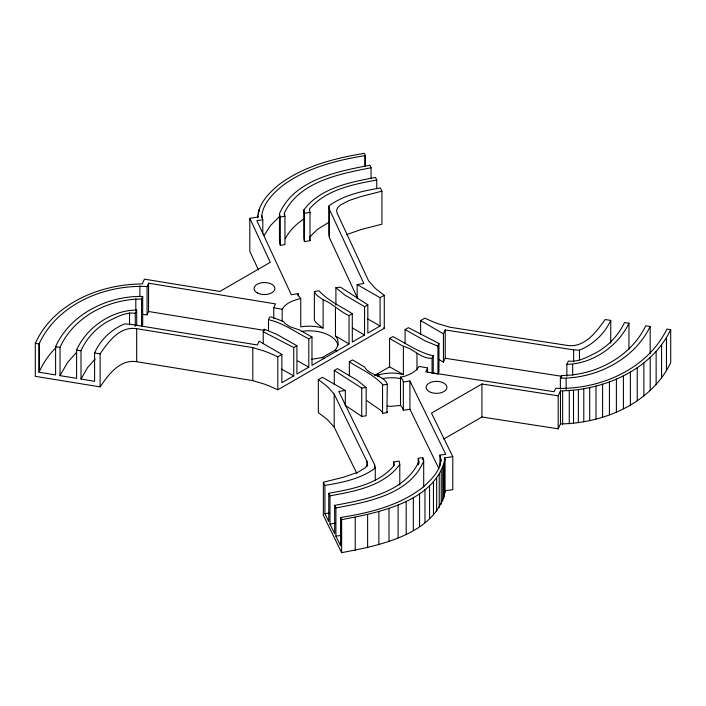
<?xml version="1.0" encoding="UTF-8"?>
<svg xmlns="http://www.w3.org/2000/svg" width="706" height="706" viewBox="0 0 706 706"><rect width="100%" height="100%" fill="white"/><g stroke="black" fill="none" stroke-linecap="round" stroke-linejoin="round"><path stroke-width="1.06" d="M423.697 460.921C410.01 494.491 367.526 502.001 335.906 507.932L334.662 505.381C364.931 499.733 404.503 492.77 418.887 461.627L418.234 458.309L422.762 457.647L423.697 460.921L423.697 487.043M438.973 468.705L409.921 409.295L403.347 410.265L403.347 381.964L409.921 381.002L445.751 454.276L439.962 455.123C443.633 468.537 430.987 480.151 421.826 488.155C398.625 505.796 369.423 512.909 341.139 517.392L340.574 517.48L340.574 545.782L335.906 536.225L335.906 507.932M345.331 405.712L345.331 390.471L322.404 377.295L318.335 379.643L325.237 384.832A149.822 86.494 0 0 1 328.175 387.426L334.185 394.08L367.455 462.536L367.173 465.21L365.373 467.707L358.039 472.217L343.831 477.124L323.357 482.233L323.357 515.248L341.633 552.666C378.257 545.72 434.631 535.051 445.054 492.135L444.445 490.891L452.784 489.673L452.784 456.65L444.445 457.876L445.054 459.121C434.631 502.037 378.257 512.706 341.633 519.651L340.574 517.48M378.566 376.739L378.884 374.789C386.844 372.715 395.431 372.362 403.382 374.657L403.382 346.355L389.58 338.518L389.58 366.82L374.551 375.486M257.725 217.925C258.034 203.99 268.81 192.994 278.941 184.69C303.58 166.078 334.397 158.285 364.367 153.334L365.39 155.523L365.39 166.413M261.697 217.722C262.014 204.413 272.463 193.982 282.091 186.031C305.954 168.019 335.791 160.447 364.808 155.62L365.39 155.523M371.065 167.763C339.86 173.817 299.715 181.31 284.368 212.947L284.942 216.31L284.942 244.611L280.326 245.326L279.461 241.999L279.461 213.706C294.19 179.606 337.265 171.558 369.873 165.186L371.065 167.763L371.065 178.653M279.461 241.999L279.991 240.199M263.214 343.681L263.214 331.705L264.15 329.146L276.593 334.247L296.917 345.728L296.917 374.021L308.804 367.164L308.804 338.862L311.981 337.036L311.981 365.337L349.038 343.937L349.038 315.635C339.533 311.443 332.729 303.474 323.119 299.821C320.153 297.323 315.538 295.47 314.364 291.552L318.988 290.757C327.893 300.774 341.122 306.43 352.303 313.746L352.303 342.048L364.561 334.979L364.561 306.678L367.826 304.789L340.416 287.13L335.906 287.721L335.906 305.133M437.932 373.306L437.932 346.099L438.947 343.495L408.368 327.672L405.094 329.561L405.094 343.707M437.932 374.401L438.947 371.797L438.947 343.495M141.553 326.304L141.553 299.088L142.7 296.476C107.992 295.585 70.362 314.029 55.606 346.62L55.606 374.921L39.059 372.23L39.059 343.928C57.46 303.898 104.956 284.439 147.069 286.548L148.542 283.203L275.455 303.889L273.787 307.692L273.787 318.574M141.932 326.516L142.7 324.778L142.7 296.476M141.941 314.355L147.069 314.85L148.542 311.505L148.542 283.203M268.501 330.584L268.501 319.694L269.613 317.17L271.431 316.976L283.485 321.512L284.95 323.348L289.76 326.701L299.671 330.02L311.981 337.036M135.278 326.349L135.278 313.287L136.69 310.11C111.927 309.987 86.564 327.469 76.592 350.044L76.592 378.337L60.028 375.645L60.028 347.343C73.821 316.597 108.812 298.841 141.553 299.088M39.059 372.23C43.207 363.113 48.829 354.624 56.003 347.617M403.347 410.265L402.702 408.147L400.505 405.429L400.505 377.128L405.076 376.148L411.227 373.633L416.037 370.279L419.161 366.405L427.571 367.976L425.771 371.85L554.095 391.724L555.675 388.309C599.05 390.003 647.208 369.644 666.896 329.075L670.7 329.667L670.7 362.681C651.1 403.4 603.674 423.335 560.458 423.918L558.172 428.824L481.924 417.008L443.853 438.982M432.063 373.553L432.063 358.313L433.263 355.736C418.737 352.735 406.021 343.31 392.845 336.63L389.58 338.518M438.682 359.372L443.439 362.134L443.439 333.832L445.23 329.967L573.634 349.858L579.467 350.185C593.084 344.519 604.583 333.859 610.743 320.392L605.166 319.527C596.323 331.899 584.683 347.952 567.377 345.428L449.951 327.24L438.347 323.825A145.904 84.235 0 0 1 433.819 322.139L424.809 318.177L420.617 320.595L420.617 334.741M443.439 362.134L445.23 358.269L445.23 329.967M560.379 389.068L560.379 378.187L561.623 375.521C595.326 375.398 630.873 356.998 645.699 325.801L650.164 326.49L650.164 353.697M558.172 428.824L558.172 395.801L560.458 390.903C603.674 390.312 651.1 370.385 670.7 329.667M566.856 376.263L566.856 364.287L568.374 361.057C578.47 362.443 587.851 356.671 596.623 352.47C608.678 345.613 618.632 335.121 624.483 322.518L628.949 323.207L628.949 349.329M357.421 297.967L329.402 237.675L328.828 234.304L328.828 206.011C343.734 194.944 362.505 191.044 380.428 187.946L381.928 191.167L360.995 196.542L348.976 200.566L340.318 205.075L337.742 207.546L336.594 210.176L337.062 212.983L368.567 280.785L374.489 287.483A145.904 84.235 0 0 0 377.41 290.095L384.276 295.293L384.276 328.308L277.802 389.783L268.827 385.803A149.822 86.494 0 0 0 264.318 384.099L252.801 380.631L136.664 361.701C119.808 358.992 108.459 374.709 100.12 386.888L35.3 376.333L35.3 343.319C53.594 303.165 100.323 284.077 142.303 283.962L144.421 279.144L219.84 291.446L270.274 262.323L249.809 218.295L258.308 216.98L257.725 215.718M60.028 375.645L67.467 362.628L76.619 352.241M296.917 345.728L293.749 347.555L293.749 375.857L281.862 382.714L281.862 354.421L259.049 341.183L257.381 344.978L130.389 324.275L124.635 323.895C111.407 329.331 100.287 339.789 94.595 352.974L94.595 381.275L81.005 379.06L81.005 350.758C86.414 338.43 95.99 328.131 107.674 321.504C116.234 317.4 125.43 311.823 135.278 313.287M81.005 379.06L87.482 367.729L95.151 359.019M264.088 235.522L270.31 225.726L279.77 216.274M285.312 238.778C289.372 230.341 296.582 223.899 304.171 218.666M628.949 323.207C618.324 346.037 592.193 364.19 566.856 364.287M650.164 326.49C634.332 359.548 596.12 378.698 560.379 378.187M399.79 464.424C383.976 486.169 354.756 491.358 329.984 495.815L328.74 493.265C351.897 489.152 378.469 484.378 394.301 465.236L393.648 461.936L399.146 461.115L399.79 464.424L399.79 485.11M376.748 180.012C352.947 184.407 325.872 189.596 309.431 209.064L310.005 212.409L310.005 240.711L304.401 241.584L303.827 238.231L303.827 209.929C320.33 187.84 350.07 182.201 375.557 177.435L376.748 180.012L376.748 188.723M282.162 321.301L282.162 309.325C285.895 302.733 293.775 300.165 300.738 298.559L300.738 326.852C308.195 325.704 315.856 325.987 323.119 328.122L323.119 299.821M311.549 359.336L322.271 357.554L335.226 350.114C338.783 346.267 339.286 339.78 335.456 335.968L335.456 307.666M382.546 385.017L382.767 384.682C373.739 374.745 360.563 369.053 349.346 361.746L352.515 359.919L364.658 367.023C369.423 375.954 383.173 374.498 387.294 383.932L386.923 412.675L382.546 413.31L382.546 385.017L386.923 384.373M382.546 413.31L382.617 412.472L380.243 410.001L367.12 400.831M100.12 386.888L100.12 353.874C108.459 341.686 119.808 325.978 136.664 328.687L252.801 347.617L264.318 351.085A149.822 86.494 0 0 1 268.827 352.788L277.802 356.768L281.862 354.421M309.431 237.357L317.391 229.424L329.578 221.869M386.923 412.675L387.25 411.624M377.498 376.272L378.884 374.789L377.322 373.889M345.331 390.471L338.756 391.442L374.612 464.751L375.274 468.078C360.766 478.906 342.392 482.525 324.91 485.419L323.357 482.233M377.101 375.821L378.884 374.789M349.038 315.635L352.303 313.746M357.157 298.691L357.157 284.544L380.084 297.711L384.276 295.293M380.084 297.711L380.084 326.013L367.826 333.091L367.826 304.789M334.291 384.585L334.291 370.438L337.459 368.611L357.342 380.34L366.176 387.523L366.176 415.825L361.746 416.363L345.958 405.8M558.172 395.801L481.924 383.993L431.481 413.116L452.784 456.65M346.434 234.666L360.995 229.556L381.928 224.181L381.928 191.167M432.063 358.313C421.111 358.939 413.442 348.535 403.382 346.355M268.501 319.694C282.974 322.81 295.655 332.182 308.804 338.862M400.505 405.429L390.497 406.365L387.312 406.056M324.91 485.419L324.91 513.721L329.243 512.988M329.984 495.815L329.984 524.108L335.403 523.199M335.906 536.225L340.239 535.492M304.401 241.584L304.401 213.283L310.005 212.409M261.697 215.542L262.791 219.742L256.887 220.651L291.313 294.737L298.011 293.705L298.612 295.84L300.738 298.559M280.326 245.326L280.326 217.024L284.942 216.31M357.157 284.544L363.846 283.503L329.402 209.373L328.828 206.011M334.291 370.438L361.746 388.062L366.176 387.523M273.787 307.692L282.162 309.325M445.23 358.269L561.667 376.298M148.542 311.505L264.609 330.426M35.3 343.319L39.059 343.928M55.606 346.62L60.028 347.343M76.592 350.044L81.005 350.758M94.595 352.974L100.12 353.874M437.932 346.099L425.436 341.033L405.094 329.561M436.379 373.924L433.272 372.839M263.214 331.705L293.749 347.555M281.509 369.123L293.749 375.857M297.729 360.96L308.804 367.164M403.382 374.657L389.58 366.82M364.561 306.678L344.678 294.94L335.906 287.721M367.658 318.874L380.084 326.013M364.561 334.979L352.276 327.919M349.038 343.937L335.456 335.968M335.226 350.114L336.788 351.014M322.271 357.554L323.86 358.471M420.617 320.595L443.439 333.832M383.614 327.911L384.276 328.308M322.889 328.025L316.667 323.242L314.391 320.48L314.364 291.552M400.505 377.128L402.702 379.854L403.347 381.964M356.848 473.435L334.185 427.095L328.175 420.441A149.822 86.494 0 0 0 325.237 417.846L318.335 412.666L318.335 379.643M324.91 513.721L328.74 521.558L328.74 493.265M329.984 524.108L334.662 533.674L334.662 505.381M258.449 269.904L249.809 251.31L249.809 218.295M279.461 213.706L280.326 217.024M309.572 238.196L310.005 240.711M303.827 209.929L304.401 213.283M666.464 337.671L666.464 370.685M661.575 344.978L661.575 378.001M656.13 351.623L656.13 384.638M650.191 357.615L650.191 390.63M643.872 362.999L643.872 396.013M637.236 367.8L637.236 400.814M630.387 372.044L630.387 405.059M623.407 375.76L623.407 408.783M616.391 378.99L616.391 412.004M610.743 320.392L610.743 343.248M609.428 381.752L609.428 414.766M602.597 384.082L602.597 417.105M595.988 386.023L595.988 419.037M589.695 387.585L589.695 420.599M583.791 388.821L583.791 421.835M579.467 350.185L579.467 359.981M578.364 389.747L578.364 422.762M573.634 349.858L573.634 361.825M573.501 390.409L573.501 423.423M572.672 364.623L572.672 375.504M569.265 390.833L569.265 423.847M566.133 378.69L566.133 389.571M562.638 391.239L562.638 424.253M561.623 375.521L561.623 377.701M560.458 390.903L560.458 423.918M481.924 383.993L481.924 417.008M445.054 459.121L445.054 492.135M444.445 457.876L444.462 495.903M443.8 465.289L443.8 498.304M442.75 468.043L442.75 501.057M441.241 471.114L441.241 504.128M441.144 459.262L441.144 461.442M439.962 455.123L439.962 466.004M439.229 474.45L439.229 507.473M436.652 478.015L436.652 511.029M433.458 481.739L433.458 514.753M433.263 355.736L433.263 373.147M429.575 485.587L429.575 518.601M427.571 367.976L427.571 372.327M424.968 489.505L424.968 522.528M422.762 457.647L422.762 459.818M419.567 493.45L419.567 526.464M418.887 461.627L418.887 463.807M418.234 458.309L418.234 464.839M416.964 353.485L416.964 369.812M413.328 497.359L413.328 530.382M409.921 381.002L409.921 409.295M406.188 501.198L406.188 534.213M398.096 504.896L398.096 537.91M393.648 461.936L393.648 466.287M389.006 508.408L389.006 541.423M378.866 511.691L378.866 544.714M375.274 468.078L375.274 480.045M374.612 464.751L374.612 468.016M367.623 514.692L367.623 547.715M366.979 461.133L366.979 466.631M364.808 155.62L364.808 166.501M361.746 388.062L361.746 416.363M355.233 517.366L355.233 550.38M349.346 361.746L349.346 375.892M341.633 519.651L341.633 552.666M334.185 394.08L334.185 427.095M329.402 209.373L329.402 237.675M298.011 293.705L298.011 295.876M284.368 212.947L284.368 216.212M277.802 356.768L277.802 389.783M262.791 219.742L262.791 233.889M259.164 209.453L259.164 211.65M258.422 211.897L258.422 214.094M252.801 347.617L252.801 380.631M147.069 286.548L147.069 314.85M139.894 285.859L139.894 296.749M136.69 310.11L136.69 325.351M136.664 328.687L136.664 361.701M135.808 298.717L135.808 310.684M129.56 312.908L129.56 324.884M39.209 343.601L39.209 371.903M382.061 378.672A28.884 16.679 0 0 1 400.117 378.487M301.903 331.388A28.884 16.679 0 0 1 337.989 345.128M430.951 392.412A10.396 6.001 0 0 0 446.907 387.594A10.396 6.001 0 0 0 431.701 382.025A10.396 6.001 0 0 0 430.951 392.412M257.425 292.955A10.396 6.001 0 0 0 274.616 289.848A10.396 6.001 0 0 0 261.361 282.806A10.396 6.001 0 0 0 257.425 292.955"/></g></svg>
